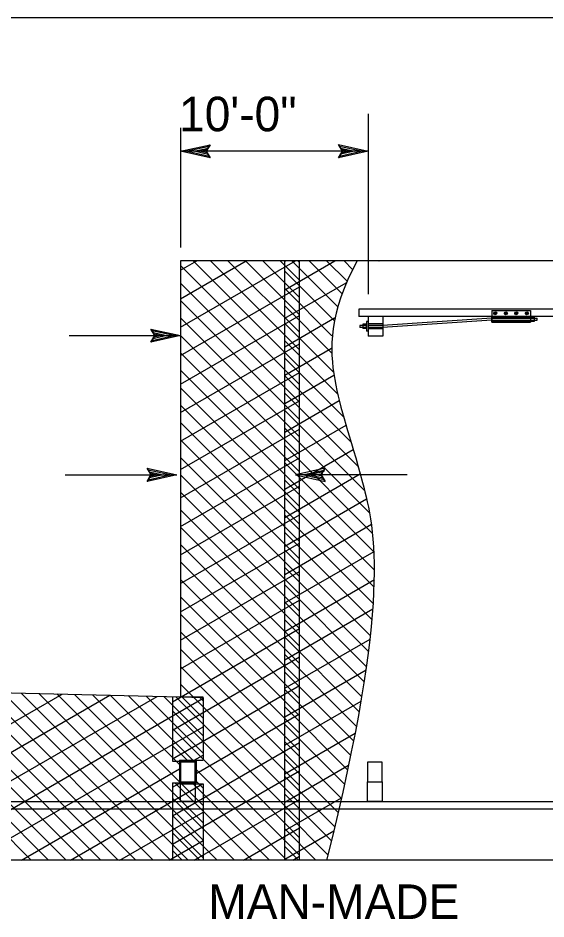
# Model space of a CAD drawing. Extents: x -893 to 867, y -474 to 712.
# Drawn here: x -582.5 to -475.4, y 212.1 to 394.8 of the extents above; entities that cross this region are included whole.
import ezdxf

# ---------------------------------------------------------------- set-up
doc = ezdxf.new("R2010")
doc.units = 0
for name, color, linetype in [('11 Undefined', 7, 'Continuous'), ('rd_ES', 7, 'Continuous'), ('tcd_MISC', 7, 'Continuous'), ('tcd_RAILING', 7, 'Continuous'), ('tcd_RAILING-anno', 7, 'Continuous')]:
    doc.layers.add(name, color=color, linetype=linetype)

msp = doc.modelspace()

# ---------------------------------------------------------------- linework, layer by layer
at = {"layer": '11 Undefined'}
for p, q in [((-549.49, 332.15), (-526.16, 345.62)), ((-549.49, 337.92), (-536.16, 345.62)), ((-549.49, 343.69), (-546.16, 345.62)), ((-546.95, 345.62), (-525.36, 324.03)), ((-543.41, 345.62), (-525.36, 327.57)), ((-539.88, 345.62), (-525.36, 331.1)), ((-536.34, 345.62), (-525.36, 334.64)), ((-532.8, 345.62), (-525.36, 338.17)), ((-529.27, 345.62), (-525.36, 341.71)), ((-528.37, 339.73), (-518.17, 345.62)), ((-528.37, 345.5), (-528.17, 345.62)), ((-526.93, 345.62), (-517.65, 336.33)), ((-525.73, 345.62), (-525.36, 345.24)), ((-523.4, 345.62), (-516.76, 338.98)), ((-519.86, 345.62), (-515.73, 341.48)), ((-516.33, 345.62), (-514.59, 343.87)), ((-509.26, 345.62), (-509.21, 345.57)), ((-549.49, 344.62), (-525.36, 320.5)), ((-528.37, 343.51), (-518.36, 333.5)), ((-549.49, 341.09), (-525.36, 316.96)), ((-549.49, 326.37), (-525.36, 340.3)), ((-528.37, 333.95), (-515.87, 341.17)), ((-528.37, 339.98), (-518.8, 330.41)), ((-549.49, 337.55), (-525.36, 313.42)), ((-528.37, 336.44), (-518.87, 326.95)), ((-549.49, 320.6), (-525.36, 334.53)), ((-549.49, 334.02), (-525.36, 309.89)), ((-528.37, 328.18), (-518.25, 334.02)), ((-528.37, 332.91), (-518.47, 323.01)), ((-549.49, 330.48), (-525.36, 306.35)), ((-528.37, 329.37), (-517.63, 318.63)), ((-549.49, 314.83), (-525.36, 328.76)), ((-528.37, 322.41), (-518.89, 327.87)), ((-549.49, 326.94), (-525.36, 302.82)), ((-528.37, 325.83), (-516.39, 313.86)), ((-549.49, 323.41), (-525.36, 299.28)), ((-549.49, 309.05), (-525.36, 322.98)), ((-528.37, 316.63), (-518.37, 322.4)), ((-528.37, 322.3), (-514.93, 308.87)), ((-549.49, 319.87), (-525.36, 295.75)), ((-528.37, 318.76), (-513.49, 303.89)), ((-549.49, 303.28), (-525.36, 317.21)), ((-549.49, 316.34), (-525.36, 292.21)), ((-528.37, 310.86), (-517.3, 317.25)), ((-528.37, 315.23), (-512.17, 299.03)), ((-549.49, 312.8), (-525.36, 288.68)), ((-549.49, 297.51), (-525.36, 311.44)), ((-528.37, 305.08), (-515.93, 312.26)), ((-528.37, 311.69), (-511.14, 294.46)), ((-549.49, 309.27), (-525.36, 285.14)), ((-528.37, 308.16), (-510.53, 290.32)), ((-528.37, 299.31), (-514.48, 307.33)), ((-549.49, 305.73), (-525.36, 281.6)), ((-549.49, 291.73), (-525.36, 305.66)), ((-528.37, 304.62), (-510.24, 286.49)), ((-549.49, 302.2), (-525.36, 278.07)), ((-528.37, 293.54), (-513.07, 302.37)), ((-549.49, 285.96), (-525.36, 299.89)), ((-528.37, 301.09), (-510.15, 282.87)), ((-549.49, 298.66), (-525.36, 274.53)), ((-528.37, 297.55), (-510.22, 279.4)), ((-528.37, 287.76), (-511.75, 297.36)), ((-549.49, 295.13), (-525.36, 271)), ((-549.49, 280.18), (-525.36, 294.11)), ((-528.37, 294.02), (-510.39, 276.04)), ((-549.49, 291.59), (-525.36, 267.46)), ((-528.37, 281.99), (-510.76, 292.16)), ((-528.37, 290.48), (-510.65, 272.76)), ((-549.49, 274.41), (-525.36, 288.34)), ((-549.49, 288.05), (-525.36, 263.93)), ((-528.37, 286.94), (-510.97, 269.55)), ((-528.37, 276.22), (-510.25, 286.68)), ((-549.49, 284.52), (-525.36, 260.39)), ((-528.37, 283.41), (-511.35, 266.39)), ((-549.49, 268.64), (-525.36, 282.57)), ((-549.49, 280.98), (-525.36, 256.86)), ((-528.37, 270.44), (-510.17, 280.95)), ((-528.37, 279.87), (-511.77, 263.28)), ((-549.49, 277.45), (-525.36, 253.32)), ((-549.49, 262.86), (-525.36, 276.79)), ((-528.37, 276.34), (-512.24, 260.21)), ((-528.37, 264.67), (-510.46, 275.01)), ((-549.49, 273.91), (-525.36, 249.79)), ((-528.37, 272.8), (-512.74, 257.17)), ((-551.11, 256.16), (-525.36, 271.02)), ((-549.49, 270.38), (-525.36, 246.25)), ((-528.37, 269.27), (-513.26, 254.16)), ((-528.37, 258.9), (-511.04, 268.9)), ((-549.49, 266.84), (-525.36, 242.71)), ((-551.11, 250.38), (-525.36, 265.25)), ((-528.37, 265.73), (-513.81, 251.18)), ((-549.49, 263.31), (-525.36, 239.18)), ((-528.37, 253.12), (-511.87, 262.65)), ((-528.37, 262.2), (-514.39, 248.22)), ((-549.49, 259.77), (-525.36, 235.64)), ((-631.79, 224.06), (-573.48, 257.72)), ((-614.44, 258.7), (-579.8, 224.06)), ((-610.82, 258.61), (-576.27, 224.06)), ((-607.2, 258.53), (-572.73, 224.06)), ((-596.33, 258.27), (-562.12, 224.06)), ((-592.71, 258.18), (-558.59, 224.06)), ((-589.09, 258.1), (-555.05, 224.06)), ((-585.47, 258.01), (-551.52, 224.06)), ((-581.85, 257.92), (-547.98, 224.06)), ((-578.22, 257.84), (-544.92, 224.54)), ((-574.6, 257.75), (-544.92, 228.07)), ((-570.98, 257.67), (-544.92, 231.61)), ((-551.11, 244.61), (-525.36, 259.47)), ((-528.37, 258.66), (-514.98, 245.28)), ((-611.79, 224.06), (-554.27, 257.27)), ((-601.79, 224.06), (-544.92, 256.89)), ((-587.43, 243.9), (-563.87, 257.5)), ((-567.36, 257.58), (-544.92, 235.14)), ((-563.74, 257.49), (-549.51, 243.27)), ((-560.12, 257.41), (-547.01, 244.3)), ((-556.49, 257.32), (-544.92, 245.75)), ((-552.87, 257.23), (-544.92, 249.28)), ((-550.43, 257.18), (-525.36, 232.11)), ((-549.49, 257.15), (-544.92, 257.15)), ((-549.26, 257.15), (-544.92, 252.82)), ((-545.72, 257.15), (-544.92, 256.36)), ((-528.37, 247.35), (-512.89, 256.29)), ((-551.11, 254.32), (-525.36, 228.57)), ((-528.37, 255.12), (-515.6, 242.36)), ((-546.32, 241.6), (-525.36, 253.7)), ((-591.79, 224.06), (-544.92, 251.12)), ((-551.11, 250.78), (-525.36, 225.04)), ((-528.37, 251.59), (-516.23, 239.45)), ((-528.37, 241.58), (-514.07, 249.83)), ((-551.11, 233.06), (-525.36, 247.93)), ((-551.11, 247.25), (-547.96, 244.1)), ((-528.37, 248.05), (-516.88, 236.56)), ((-546.73, 244.3), (-544.92, 245.34)), ((-528.37, 244.52), (-517.54, 233.69)), ((-528.37, 235.8), (-515.4, 243.29)), ((-584.6, 243), (-565.66, 224.06)), ((-581.79, 224.06), (-549.71, 242.58)), ((-551.11, 227.29), (-525.36, 242.15)), ((-546.32, 242.46), (-527.92, 224.06)), ((-585.05, 239.91), (-569.2, 224.06)), ((-571.79, 224.06), (-545.02, 239.51)), ((-551.11, 238.84), (-549.59, 239.71)), ((-550.64, 239.71), (-534.99, 224.06)), ((-547.11, 239.71), (-531.46, 224.06)), ((-546.32, 240.08), (-544.92, 238.68)), ((-528.37, 240.98), (-518.21, 230.82)), ((-551.11, 236.64), (-538.53, 224.06)), ((-546.7, 224.06), (-525.36, 236.38)), ((-528.37, 237.45), (-518.9, 227.98)), ((-528.37, 230.03), (-516.85, 236.68)), ((-528.37, 233.91), (-519.59, 225.14)), ((-561.79, 224.06), (-544.92, 233.8)), ((-551.11, 233.11), (-542.06, 224.06)), ((-536.7, 224.06), (-525.36, 230.61)), ((-528.37, 230.38), (-522.05, 224.06)), ((-551.11, 229.57), (-545.6, 224.06)), ((-528.37, 224.26), (-518.41, 230.01)), ((-551.79, 224.06), (-544.92, 228.02)), ((-528.37, 226.84), (-525.59, 224.06)), ((-551.11, 226.03), (-549.14, 224.06)), ((-526.7, 224.06), (-525.36, 224.83))]:
    msp.add_line(p, q, dxfattribs=at)
msp.add_open_spline([(-513.67, 345.62), (-519.48, 334.99), (-519.13, 320.42), (-513.2, 305.32), (-506.77, 276.53), (-519.86, 224.06)], degree=3, dxfattribs=at)
at = {"layer": 'rd_ES'}
msp.add_line((-38.33, 394.85), (-770.59, 394.85), dxfattribs=at)
at = {"layer": 'tcd_MISC'}
for p, q in [((-202.52, 345.62), (-549.49, 345.62)), ((-549.49, 345.62), (-549.49, 257.15)), ((-528.37, 224.06), (-528.37, 345.62)), ((-525.36, 224.06), (-525.36, 345.62)), ((-770, 262.4), (-549.49, 257.15)), ((-551.11, 257.19), (-551.11, 244.1)), ((-549.49, 257.15), (-544.92, 257.05)), ((-544.92, 257.05), (-544.92, 244.3)), ((-551.11, 244.1), (-546.32, 244.1)), ((-549.71, 244.3), (-549.71, 239.51)), ((-549.71, 244.3), (-544.92, 244.3)), ((-546.32, 244.1), (-546.32, 239.71)), ((-551.11, 239.71), (-546.32, 239.71)), ((-551.11, 239.71), (-551.11, 224.06)), ((-549.71, 239.51), (-544.92, 239.51)), ((-544.92, 239.51), (-544.92, 224.06)), ((-275.95, 224.06), (-660.87, 224.06))]:
    msp.add_line(p, q, dxfattribs=at)
at = {"layer": 'tcd_RAILING'}
for p, q in [((-403.41, 335.81), (-513.31, 335.81)), ((-513.31, 335.81), (-513.31, 334.32)), ((-486.37, 335.55), (-486.37, 333.19)), ((-486.37, 335.55), (-478.5, 335.55)), ((-478.5, 335.55), (-478.5, 333.19)), ((-403.41, 334.32), (-513.31, 334.32)), ((-512.55, 332.75), (-512.55, 331.87)), ((-511.77, 332.75), (-512.55, 332.75)), ((-511.77, 333.3), (-511.77, 331.33)), ((-511.45, 333.29), (-511.77, 333.3)), ((-511.77, 331.94), (-511.77, 332.68)), ((-511.45, 334.32), (-511.45, 330.33)), ((-508.55, 332.8), (-511.45, 332.8)), ((-508.46, 334.31), (-511.44, 334.31)), ((-486.37, 333.58), (-508.56, 332.11)), ((-486.37, 333.98), (-508.55, 332.51)), ((-508.46, 334.32), (-508.46, 330.33)), ((-486.37, 333.19), (-486.37, 334.37)), ((-486.37, 334.17), (-478.5, 334.18)), ((-486.37, 333.98), (-478.5, 333.98)), ((-486.37, 333.58), (-478.5, 333.58)), ((-486.37, 333.39), (-478.5, 333.39)), ((-486.37, 333.19), (-478.5, 333.19)), ((-478.5, 334.22), (-477.72, 334.22)), ((-478.5, 334.15), (-478.5, 333.41)), ((-478.5, 333.98), (-477.13, 333.98)), ((-478.5, 333.58), (-477.13, 333.58)), ((-478.5, 333.34), (-477.72, 333.34)), ((-477.72, 333.34), (-477.72, 334.22)), ((-477.13, 333.58), (-477.13, 333.98)), ((-513.14, 332.51), (-513.14, 332.11)), ((-511.77, 332.51), (-513.14, 332.51)), ((-511.77, 332.11), (-513.14, 332.11)), ((-511.77, 331.87), (-512.55, 331.87)), ((-511.45, 331.32), (-511.77, 331.33)), ((-508.55, 332.51), (-511.45, 332.51)), ((-508.56, 332.11), (-511.45, 332.11)), ((-508.55, 331.82), (-511.45, 331.82)), ((-508.46, 330.33), (-511.45, 330.33)), ((-624.69, 235.92), (-473.61, 235.92)), ((-624.69, 234.43), (-312.12, 234.42))]:
    msp.add_line(p, q, dxfattribs=at)
for points in [[(-485.49, 335.21), (-485.92, 334.95), (-485.93, 334.96), (-485.52, 335.21)], [(-485.52, 335.21), (-485.93, 334.96), (-485.78, 335.21), (-485.78, 335.21)], [(-485.35, 334.98), (-485.78, 334.71), (-485.92, 334.95), (-485.49, 335.21)], [(-485.34, 334.96), (-485.75, 334.7), (-485.78, 334.71), (-485.35, 334.98)], [(-485.49, 334.71), (-485.49, 334.71), (-485.75, 334.7), (-485.34, 334.96)], [(-483.36, 335.21), (-483.79, 334.95), (-483.79, 334.96), (-483.39, 335.22)], [(-483.39, 335.22), (-483.79, 334.96), (-483.65, 335.21), (-483.65, 335.21)], [(-483.22, 334.97), (-483.65, 334.71), (-483.79, 334.95), (-483.36, 335.21)], [(-483.21, 334.96), (-483.62, 334.71), (-483.65, 334.71), (-483.22, 334.97)], [(-483.36, 334.7), (-483.36, 334.7), (-483.62, 334.71), (-483.21, 334.96)], [(-481.09, 334.97), (-481.52, 334.71), (-481.66, 334.95), (-481.23, 335.21)], [(-481.23, 335.21), (-481.66, 334.95), (-481.66, 334.96), (-481.26, 335.21)], [(-481.26, 335.21), (-481.66, 334.96), (-481.52, 335.21), (-481.52, 335.21)], [(-481.08, 334.96), (-481.48, 334.71), (-481.52, 334.71), (-481.09, 334.97)], [(-481.23, 334.7), (-481.23, 334.7), (-481.48, 334.71), (-481.08, 334.96)], [(-479.12, 335.21), (-479.54, 334.96), (-479.39, 335.22), (-479.39, 335.22)], [(-479.09, 335.21), (-479.53, 334.95), (-479.54, 334.96), (-479.12, 335.21)], [(-478.96, 334.98), (-479.39, 334.7), (-479.53, 334.95), (-479.09, 335.21)], [(-478.95, 334.96), (-479.36, 334.7), (-479.39, 334.7), (-478.96, 334.98)], [(-479.09, 334.71), (-479.09, 334.71), (-479.36, 334.7), (-478.95, 334.96)], [(-549.51, 239.91), (-546.52, 239.91), (-546.52, 243.9), (-549.51, 243.9)], [(-511.58, 239.91), (-508.6, 239.91), (-508.6, 243.9), (-511.58, 243.9)], [(-546.52, 235.92), (-549.51, 235.92), (-549.51, 239.91), (-546.52, 239.91)], [(-508.6, 235.92), (-511.58, 235.92), (-511.58, 239.91), (-508.6, 239.91)]]:
    msp.add_lwpolyline(points, close=True, dxfattribs=at)
at = {"layer": 'tcd_RAILING-anno'}
for p, q in [((-511.45, 375.38), (-511.45, 338.85)), ((-549.49, 372.6), (-549.49, 348.27)), ((-543.49, 369.15), (-543.49, 369.15)), ((-517.45, 369.16), (-517.45, 369.16)), ((-511.45, 367.82), (-549.49, 367.82)), ((-549.49, 367.82), (-549.49, 367.82)), ((-511.45, 367.82), (-511.45, 367.82)), ((-543.49, 366.48), (-543.49, 366.48)), ((-517.45, 366.49), (-517.45, 366.49)), ((-555.49, 331.77), (-555.49, 331.77)), ((-572.11, 330.43), (-549.49, 330.43)), ((-555.49, 329.1), (-555.49, 329.1)), ((-549.49, 330.43), (-549.49, 330.43)), ((-556.28, 303.53), (-556.28, 303.53)), ((-520.15, 303.53), (-520.15, 303.53)), ((-572.9, 302.19), (-550.28, 302.19)), ((-550.28, 302.19), (-550.28, 302.19)), ((-503.52, 302.19), (-526.15, 302.19)), ((-526.15, 302.19), (-526.15, 302.19)), ((-556.28, 300.86), (-556.28, 300.86)), ((-520.15, 300.86), (-520.15, 300.86))]:
    msp.add_line(p, q, dxfattribs=at)
for points in [[(-543.49, 366.48), (-549.49, 367.82), (-543.49, 369.15), (-543.7, 368.8), (-548.1, 367.83), (-543.7, 366.84), (-543.91, 367.19), (-546.73, 367.82), (-543.92, 368.45), (-544.13, 368.09), (-545.35, 367.82), (-544.13, 367.55), (-544.29, 367.82), (-543.49, 369.15), (-544.29, 367.82)], [(-517.45, 369.16), (-511.45, 367.82), (-517.45, 366.49), (-517.24, 366.85), (-512.84, 367.82), (-517.24, 368.81), (-517.03, 368.45), (-514.21, 367.83), (-517.02, 367.2), (-516.81, 367.56), (-515.59, 367.83), (-516.81, 368.1), (-516.65, 367.82), (-517.45, 366.49), (-516.65, 367.82)], [(-555.49, 331.77), (-549.49, 330.43), (-555.49, 329.1), (-555.28, 329.46), (-550.88, 330.43), (-555.28, 331.42), (-555.07, 331.06), (-552.25, 330.43), (-555.06, 329.81), (-554.85, 330.16), (-553.63, 330.43), (-554.85, 330.71), (-554.69, 330.43), (-555.49, 329.1), (-554.69, 330.43)], [(-556.28, 303.53), (-550.28, 302.19), (-556.28, 300.86), (-556.06, 301.21), (-551.67, 302.19), (-556.06, 303.17), (-555.85, 302.82), (-553.04, 302.19), (-555.85, 301.57), (-555.64, 301.92), (-554.42, 302.19), (-555.64, 302.46), (-555.48, 302.19), (-556.28, 300.86), (-555.48, 302.19)], [(-520.15, 303.53), (-526.15, 302.19), (-520.15, 300.86), (-520.36, 301.21), (-524.76, 302.19), (-520.36, 303.17), (-520.57, 302.82), (-523.39, 302.19), (-520.58, 301.57), (-520.79, 301.92), (-522.01, 302.19), (-520.79, 302.46), (-520.95, 302.19), (-520.15, 300.86), (-520.95, 302.19)]]:
    msp.add_lwpolyline(points, close=True, dxfattribs=at)

# ---------------------------------------------------------------- texts
for s, p in [('10\'-0"', (-549.8, 371.88)), ('MAN-MADE', (-543.88, 212.12))]:
    msp.add_text(s, height=7, dxfattribs=at).set_placement(p)

doc.saveas('drawing.dxf')
